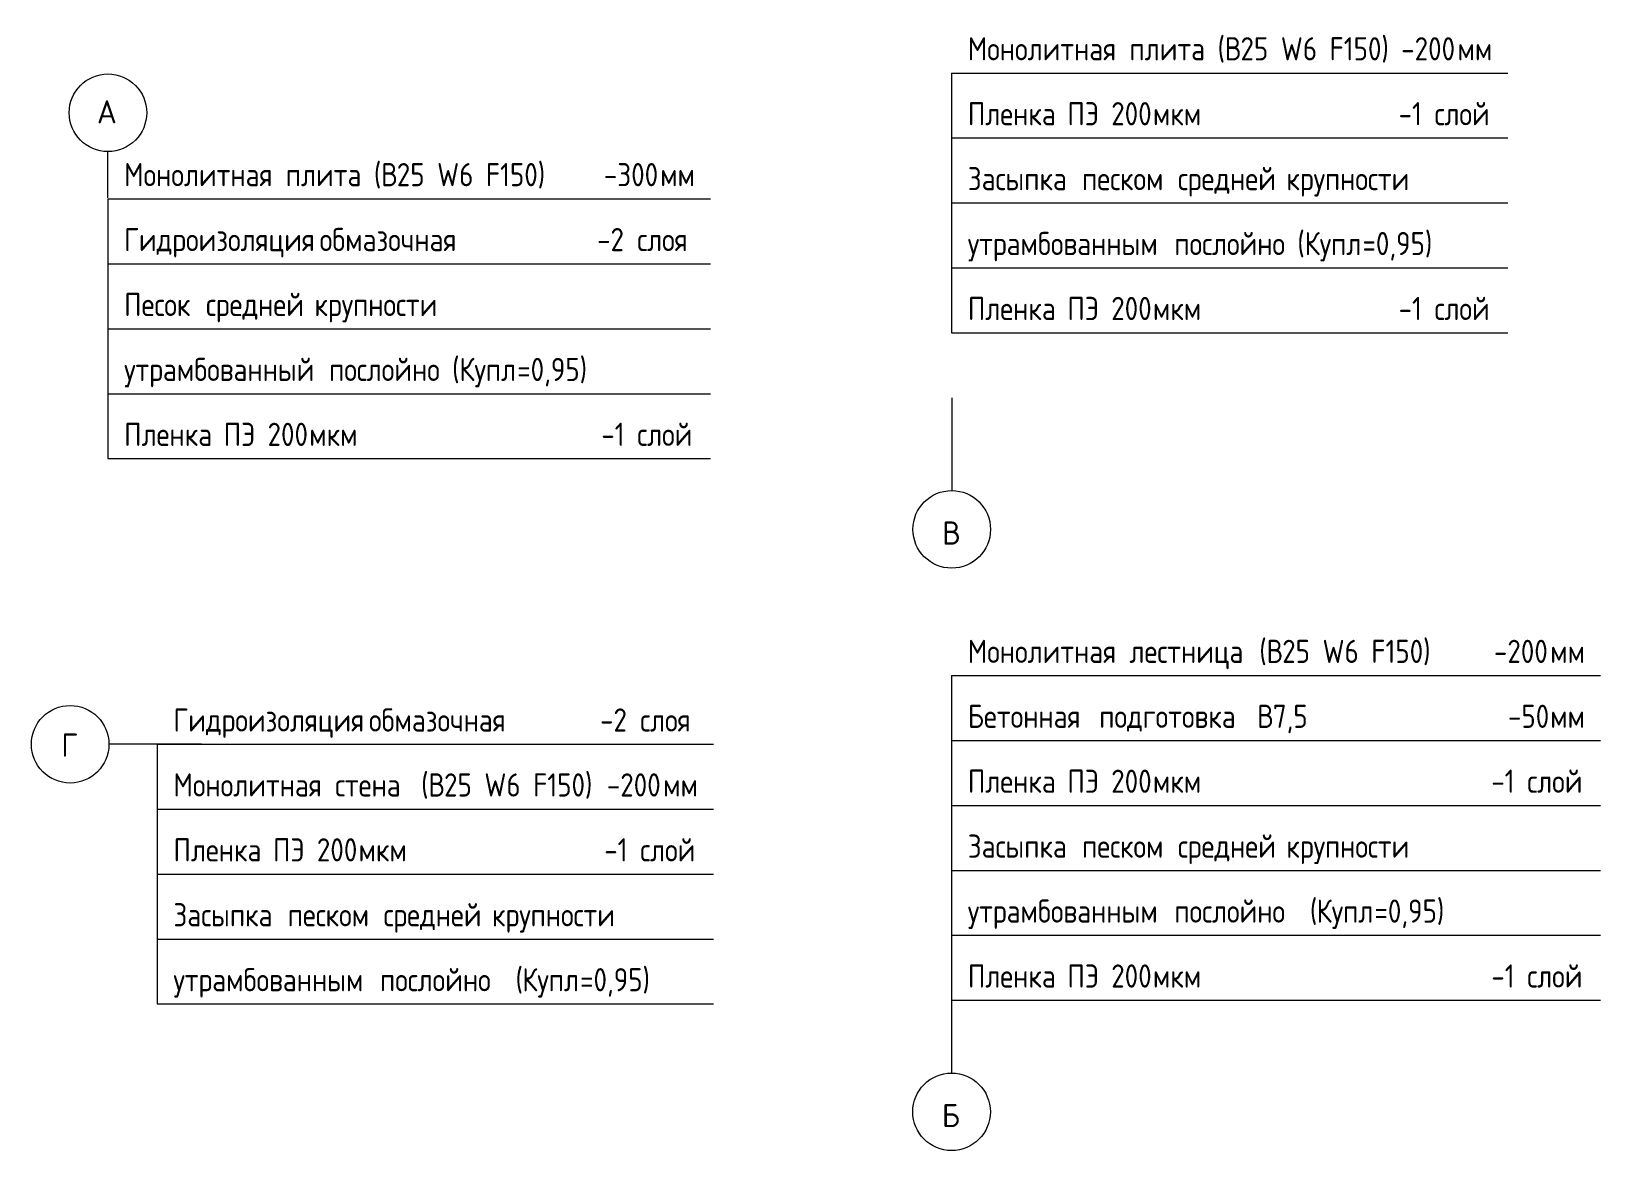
# Model space of a CAD drawing. Header units: millimetres. Extents: x 539 to 57753, y -5039 to 49726.
# Drawn here: x 49292 to 57753, y 1496 to 7529 of the extents above; entities that cross this region are included whole.
import ezdxf

# ---------------------------------------------------------------- set-up
doc = ezdxf.new("R2010")
doc.units = ezdxf.units.MM
doc.layers.add('AA_Vinoska', color=7, linetype='Continuous', lineweight=9)
doc.styles.add('GOST Common_1', font='GOST Common.ttf', dxfattribs={"height": 125})
doc.styles.add('ISOCPEUR_2', font='isocpeur.ttf', dxfattribs={"width": 0.85, "height": 125})

# ---------------------------------------------------------------- blocks, each defined once
blk = doc.blocks.new('010_Флажок - ФПм-4201746-пирог')
at = {"layer": 'AA_Vinoska'}
for p, q in [((3015, 6625.9), (3015, 6275.9)), ((3015, 6625.9), (6265, 6625.9)), ((3015, 6275.9), (6265, 6275.9)), ((3015, 6275.9), (3015, 5925.9)), ((3015, 5925.9), (3015, 5575.9)), ((3015, 5925.9), (6265, 5925.9)), ((3015, 5575.9), (3015, 5225.9)), ((3015, 5575.9), (6265, 5575.9)), ((3015, 5225.9), (6265, 5225.9))]:
    blk.add_line(p, q, dxfattribs=at)
blk = doc.blocks.new('010_Флажок - ППм-4201719-пирог')
at = {"layer": 'AA_Vinoska'}
for p, q in [((7564.2, 7304.4), (7564.2, 6954.4)), ((7564.2, 7304.4), (10564.2, 7304.4)), ((7564.2, 6954.4), (10564.2, 6954.4)), ((7564.2, 6954.4), (7564.2, 6604.4)), ((7564.2, 6604.4), (7564.2, 6254.4)), ((7564.2, 6604.4), (10564.2, 6604.4)), ((7564.2, 6254.4), (7564.2, 5904.4)), ((7564.2, 6254.4), (10564.2, 6254.4)), ((7564.2, 5904.4), (10564.2, 5904.4))]:
    blk.add_line(p, q, dxfattribs=at)
blk = doc.blocks.new('010_Флажок - СТм-3866639-пирог')
at = {"layer": 'AA_Vinoska'}
for p, q in [((3280.9, 3686), (3280.9, 3336)), ((3280.9, 3686), (6280.9, 3686)), ((3280.9, 3336), (6280.9, 3336)), ((3280.9, 3336), (3280.9, 2986)), ((3280.9, 2986), (3280.9, 2636)), ((3280.9, 2986), (6280.9, 2986)), ((3280.9, 2636), (3280.9, 2286)), ((3280.9, 2636), (6280.9, 2636)), ((3280.9, 2286), (6280.9, 2286))]:
    blk.add_line(p, q, dxfattribs=at)
blk = doc.blocks.new('010_Флажок только номер _ТиповАннот_1 - Узел Г-3866644-пирог')
at = {"layer": 'AA_Vinoska'}
blk.add_line((3520.9, 3686), (3020.9, 3686), dxfattribs=at)
blk.add_circle((2811.8, 3686), 209.1, dxfattribs=at)
blk = doc.blocks.new('010_Флажок - МЛм-3866646-пирог')
at = {"layer": 'AA_Vinoska'}
for p, q in [((7564.2, 4056), (7564.2, 3706)), ((7564.2, 4056), (11064.2, 4056)), ((7564.2, 3706), (11064.2, 3706)), ((7564.2, 3706), (7564.2, 3356)), ((7564.2, 3356), (7564.2, 3006)), ((7564.2, 3356), (11064.2, 3356)), ((7564.2, 3006), (7564.2, 2656)), ((7564.2, 3006), (11064.2, 3006)), ((7564.2, 2656), (7564.2, 2306)), ((7564.2, 2656), (11064.2, 2656)), ((7564.2, 2306), (11064.2, 2306))]:
    blk.add_line(p, q, dxfattribs=at)
blk = doc.blocks.new('010_Флажок только номер _ТиповАннот_1 - Узел Б-3866651-пирог')
at = {"layer": 'AA_Vinoska'}
blk.add_line((7564.5, 2413.7), (7564.5, 1913.7), dxfattribs=at)
blk.add_circle((7564.5, 1704.6), 209.1, dxfattribs=at)
blk = doc.blocks.new('010_Флажок только номер _ТиповАннот_1 - Узел А-3866652-пирог')
at = {"layer": 'AA_Vinoska'}
blk.add_line((3015.6, 6631), (3015.6, 6881), dxfattribs=at)
blk.add_circle((3015.6, 7090.1), 209.1, dxfattribs=at)
blk = doc.blocks.new('010_Флажок только номер _ТиповАннот_1 - Узел В-3866655-пирог')
at = {"layer": 'AA_Vinoska'}
blk.add_line((7565.3, 5553.4), (7565.3, 5053.4), dxfattribs=at)
blk.add_circle((7565.3, 4844.4), 209.1, dxfattribs=at)

msp = doc.modelspace()

# ---------------------------------------------------------------- block references
at = {"layer": 'AA_Vinoska'}
for name in ['010_Флажок - ППм-4201719-пирог', '010_Флажок - ФПм-4201746-пирог', '010_Флажок только номер _ТиповАннот_1 - Узел В-3866655-пирог', '010_Флажок - МЛм-3866646-пирог', '010_Флажок - СТм-3866639-пирог']:
    msp.add_blockref(name, (46689.2585, 0), dxfattribs=at)

# ---------------------------------------------------------------- texts
at = {"layer": 'AA_Vinoska', "char_height": 125, "attachment_point": 1, "style": 'GOST Common_1'}
for s, insert, width in [('\\fGOST Common|b0|i0|c204|p34|;А', (49645.5477, 7158.1518), 136.286875), ('\\fGOST Common|b0|i0|c204|p34|;В', (54202.8491, 4887.2664), 124.261562), ('\\fGOST Common|b0|i0|c204|p34|;Г', (49453.1063, 3744.159), 108.227812), ('\\fGOST Common|b0|i0|c204|p34|;Б', (54201.2622, 1747.4813), 120.253125)]:
    msp.add_mtext(s, dxfattribs=dict(at, insert=insert, width=width))

# ---------------------------------------------------------------- next in the draw order: texts
at = {"layer": 'AA_Vinoska', "char_height": 125, "attachment_point": 1, "style": 'ISOCPEUR_2', "bg_fill": 3, "box_fill_scale": 1.25, "bg_fill_color": 256, "bg_fill_true_color": 13158600, "bg_fill_transparency": 0}
for s, insert, width in [('Монолитная', (54341.3411, 7497.5602), 977.858328), ('Пленка', (54341.3411, 7147.5602), 572.404875), ('-1 ', (56664.1833, 7147.5602), 235.094859), ('Монолитная', (49792.1404, 6819.0684), 977.858328), ('-300', (52379.0076, 6819.0684), 367.974562), ('Засыпка', (54341.3411, 6797.5602), 667.805687), ('Гидроизоляция', (49792.1404, 6469.0684), 1199.3245), ('-2 ', (52342.4576, 6469.0684), 262.352234), ('утрамбованным', (54341.3411, 6447.5602), 1270.875109), ('Песок', (49792.1404, 6119.0684), 456.561031), ('Пленка', (54341.3411, 6097.5602), 572.404875), ('-1 ', (56664.1833, 6097.5602), 235.094859), ('утрамбованный', (49792.1404, 5769.0684), 1260.653594), ('Пленка', (49792.1404, 5419.0684), 572.404875), ('-1 ', (52364.9826, 5419.0684), 235.094859), ('Монолитная', (54341.3411, 4249.2061), 977.858328), ('-200', (57178.2083, 4249.2061), 367.974562), ('Гидроизоляция', (50058.058, 3879.2061), 1199.3245), ('-2 ', (52358.3752, 3879.2061), 262.352234), ('Бетонная', (54341.3411, 3899.2061), 780.242359), ('-50', (57253.8583, 3899.2061), 275.980922), ('Монолитная', (50058.058, 3529.2061), 977.858328), ('Пленка', (54341.3411, 3549.2061), 572.404875), ('-1 ', (57164.1833, 3549.2061), 235.094859), ('Засыпка', (54341.3411, 3199.2061), 667.805687), ('Пленка', (50058.058, 3179.2061), 572.404875), ('-1 ', (52380.9002, 3179.2061), 235.094859), ('утрамбованным', (54341.3411, 2849.2061), 1270.875109), ('Засыпка', (50058.058, 2829.2061), 667.805687), ('утрамбованным', (50058.058, 2479.2061), 1270.875109), ('Пленка', (54341.3411, 2499.2061), 572.404875), ('-1 ', (57164.1833, 2499.2061), 235.094859)]:
    msp.add_mtext(s, dxfattribs=dict(at, insert=insert, width=width))

# ---------------------------------------------------------------- next in the draw order: block references
at = {"layer": 'AA_Vinoska'}
for name in ['010_Флажок только номер _ТиповАннот_1 - Узел А-3866652-пирог', '010_Флажок только номер _ТиповАннот_1 - Узел Г-3866644-пирог', '010_Флажок только номер _ТиповАннот_1 - Узел Б-3866651-пирог']:
    msp.add_blockref(name, (46689.2585, 0), dxfattribs=at)

# ---------------------------------------------------------------- next in the draw order: texts
at = {"layer": 'AA_Vinoska', "char_height": 125, "attachment_point": 1, "style": 'ISOCPEUR_2', "bg_fill": 3, "box_fill_scale": 1.25, "bg_fill_color": 256, "bg_fill_true_color": 13158600, "bg_fill_transparency": 0}
for s, insert, width in [('\\fISOCPEUR|b0|i0|c204|p34|;\\W.85; ', (55148.1549, 7497.5602), 78.364953), ('\\fISOCPEUR|b0|i0|c204|p34|;\\W.85; ', (54813.6224, 7147.5602), 78.364953), ('слой', (56858.156, 7147.5602), 354.345875), ('\\fISOCPEUR|b0|i0|c204|p34|;\\W.85; ', (50598.9542, 6819.0684), 78.364953), ('мм', (52682.6169, 6819.0684), 204.430312), ('\\fISOCPEUR|b0|i0|c204|p34|;\\W.85; ', (54892.3359, 6797.5602), 78.364953), ('\\fISOCPEUR|b0|i0|c204|p34|;\\W.85; ', (50781.682, 6469.0684), 78.364953), ('слоя', (52558.9198, 6469.0684), 354.345875), ('\\fISOCPEUR|b0|i0|c204|p34|;\\W.85; ', (55389.918, 6447.5602), 78.364953), ('\\fISOCPEUR|b0|i0|c204|p34|;\\W.85; ', (50168.8409, 6119.0684), 78.364953), ('\\fISOCPEUR|b0|i0|c204|p34|;\\W.85; ', (54813.6224, 6097.5602), 78.364953), ('слой', (56858.156, 6097.5602), 354.345875), ('\\fISOCPEUR|b0|i0|c204|p34|;\\W.85; ', (50832.2836, 5769.0684), 78.364953), ('\\fISOCPEUR|b0|i0|c204|p34|;\\W.85; ', (50264.4216, 5419.0684), 78.364953), ('слой', (52558.9552, 5419.0684), 354.345875), ('\\fISOCPEUR|b0|i0|c204|p34|;\\W.85; ', (55148.1549, 4249.2061), 78.364953), ('мм', (57481.8177, 4249.2061), 204.430312), ('\\fISOCPEUR|b0|i0|c204|p34|;\\W.85; ', (51047.5997, 3879.2061), 78.364953), ('слоя', (52574.8374, 3879.2061), 354.345875), ('\\fISOCPEUR|b0|i0|c204|p34|;\\W.85; ', (54985.1055, 3899.2061), 78.364953), ('мм', (57481.5653, 3899.2061), 204.430312), ('\\fISOCPEUR|b0|i0|c204|p34|;\\W.85; ', (50864.8718, 3529.2061), 78.364953), ('\\fISOCPEUR|b0|i0|c204|p34|;\\W.85; ', (54813.6224, 3549.2061), 78.364953), ('слой', (57358.156, 3549.2061), 354.345875), ('\\fISOCPEUR|b0|i0|c204|p34|;\\W.85; ', (54892.3359, 3199.2061), 78.364953), ('\\fISOCPEUR|b0|i0|c204|p34|;\\W.85; ', (50530.3393, 3179.2061), 78.364953), ('слой', (52574.8729, 3179.2061), 354.345875), ('\\fISOCPEUR|b0|i0|c204|p34|;\\W.85; ', (55389.918, 2849.2061), 78.364953), ('\\fISOCPEUR|b0|i0|c204|p34|;\\W.85; ', (50609.0528, 2829.2061), 78.364953), ('\\fISOCPEUR|b0|i0|c204|p34|;\\W.85; ', (51106.6348, 2479.2061), 78.364953), ('\\fISOCPEUR|b0|i0|c204|p34|;\\W.85; ', (54813.6224, 2499.2061), 78.364953), ('слой', (57358.156, 2499.2061), 354.345875)]:
    msp.add_mtext(s, dxfattribs=dict(at, insert=insert, width=width))

# ---------------------------------------------------------------- next in the draw order: texts
for s, insert, width in [('плита', (55212.8125, 7497.5602), 494.039922), ('ПЭ', (54878.2799, 7147.5602), 204.430312), ('плита', (50663.6117, 6819.0684), 494.039922), ('песком', (54956.9935, 6797.5602), 548.554672), ('обмазочная', (50846.3396, 6469.0684), 943.786609), ('послойно', (55454.5755, 6447.5602), 722.320437), ('средней', (50233.4985, 6119.0684), 630.326797), ('ПЭ', (54878.2799, 6097.5602), 204.430312), ('послойно', (50896.9412, 5769.0684), 722.320438), ('ПЭ', (50329.0792, 5419.0684), 204.430312), ('лестница', (55212.8125, 4249.2061), 766.613672), ('обмазочная', (51112.2572, 3879.2061), 943.786609), ('подготовка', (55049.763, 3899.2061), 954.008125), ('стена', (50929.5294, 3529.2061), 480.411234), ('ПЭ', (54878.2799, 3549.2061), 204.430312), ('песком', (54956.9935, 3199.2061), 548.554672), ('ПЭ', (50594.9968, 3179.2061), 204.430312), ('послойно', (55454.5755, 2849.2061), 722.320437), ('песком', (50673.7104, 2829.2061), 548.554672), ('послойно', (51171.2924, 2479.2061), 722.320437), ('ПЭ', (54878.2799, 2499.2061), 204.430312)]:
    msp.add_mtext(s, dxfattribs=dict(at, insert=insert, width=width))

# ---------------------------------------------------------------- next in the draw order: texts
for s, insert, width in [(' (', (55620.4362, 7497.5602), 129.472531), (' 200', (55046.9518, 7147.5602), 354.345875), (' (', (51071.2354, 6819.0684), 129.472531), ('\\fISOCPEUR|b0|i0|c204|p34|;\\W.85; ', (55409.5963, 6797.5602), 78.364953), (' (', (56050.5495, 6447.5602), 129.472531), ('\\fISOCPEUR|b0|i0|c204|p34|;\\W.85; ', (50753.5701, 6119.0684), 78.364953), (' 200', (55046.9518, 6097.5602), 354.345875), (' (', (51492.9151, 5769.0684), 129.472531), (' 200', (50497.7511, 5419.0684), 354.345875), (' (', (55845.332, 4249.2061), 129.472531), ('\\fISOCPEUR|b0|i0|c204|p34|;\\W.85; ', (55836.8984, 3899.2061), 78.364953), (' (', (51325.9083, 3529.2061), 129.472531), (' 200', (55046.9518, 3549.2061), 354.345875), ('\\fISOCPEUR|b0|i0|c204|p34|;\\W.85; ', (55409.5963, 3199.2061), 78.364953), (' 200', (50763.6687, 3179.2061), 354.345875), ('  (', (56050.5495, 2849.2061), 207.837484), ('\\fISOCPEUR|b0|i0|c204|p34|;\\W.85; ', (51126.3132, 2829.2061), 78.364953), ('  (', (51767.2663, 2479.2061), 207.837484), (' 200', (55046.9518, 2499.2061), 354.345875)]:
    msp.add_mtext(s, dxfattribs=dict(at, insert=insert, width=width))

# ---------------------------------------------------------------- next in the draw order: texts
for s, insert, width in [('\\fISOCPEUR|b0|i0|c204|p34|;\\W.85;В', (55727.2617, 7497.5602), 102.215156), ('мкм', (55339.3164, 7147.5602), 296.423953), ('\\fISOCPEUR|b0|i0|c204|p34|;\\W.85;В', (51178.061, 6819.0684), 102.215156), ('средней', (55474.2539, 6797.5602), 630.326797), ('Купл', (56157.375, 6447.5602), 378.196078), ('крупности', (50818.2276, 6119.0684), 838.164281), ('мкм', (55339.3164, 6097.5602), 296.423953), ('Купл', (51599.7406, 5769.0684), 378.196078), ('мкм', (50790.1156, 5419.0684), 296.423953), ('\\fISOCPEUR|b0|i0|c204|p34|;\\W.85;В', (55952.1575, 4249.2061), 102.215156), ('\\fISOCPEUR|b0|i0|c204|p34|;\\W.85;В', (55901.556, 3899.2061), 102.215156), ('\\fISOCPEUR|b0|i0|c204|p34|;\\W.85;В', (51432.7338, 3529.2061), 102.215156), ('мкм', (55339.3164, 3549.2061), 296.423953), ('средней', (55474.2539, 3199.2061), 630.326797), ('мкм', (51056.0333, 3179.2061), 296.423953), ('Купл', (56222.0325, 2849.2061), 378.196078), ('средней', (51190.9708, 2829.2061), 630.326797), ('Купл', (51938.7494, 2479.2061), 378.196078), ('мкм', (55339.3164, 2499.2061), 296.423953)]:
    msp.add_mtext(s, dxfattribs=dict(at, insert=insert, width=width))

# ---------------------------------------------------------------- next in the draw order: texts
for s, insert, width in [('25 W6 F150)', (55811.5976, 7497.5602), 967.636812), ('25 W6 F150)', (51262.3969, 6819.0684), 967.636812), ('\\fISOCPEUR|b0|i0|c204|p34|;\\W.85; ', (55994.3255, 6797.5602), 78.364953), ('=0,95)', (56469.418, 6447.5602), 463.375375), ('=0,95)', (51911.7836, 5769.0684), 463.375375), ('25 W6 F150)', (56036.4935, 4249.2061), 967.636812), ('7,5', (55985.8919, 3899.2061), 228.280516), ('25 W6 F150)', (51517.0697, 3529.2061), 967.636812), ('\\fISOCPEUR|b0|i0|c204|p34|;\\W.85; ', (55994.3255, 3199.2061), 78.364953), ('=0,95)', (56534.0755, 2849.2061), 463.375375), ('\\fISOCPEUR|b0|i0|c204|p34|;\\W.85; ', (51711.0424, 2829.2061), 78.364953), ('=0,95)', (52250.7924, 2479.2061), 463.375375)]:
    msp.add_mtext(s, dxfattribs=dict(at, insert=insert, width=width))

# ---------------------------------------------------------------- next in the draw order: texts
for s, insert, width in [('-200', (56678.2083, 7497.5602), 367.974562), ('крупности', (56058.9831, 6797.5602), 838.164281), ('-200', (52394.9252, 3529.2061), 367.974562), ('крупности', (56058.9831, 3199.2061), 838.164281), ('крупности', (51775.6999, 2829.2061), 838.164281)]:
    msp.add_mtext(s, dxfattribs=dict(at, insert=insert, width=width))

# ---------------------------------------------------------------- next in the draw order: texts
at = {"layer": 'AA_Vinoska', "char_height": 125, "width": 204.430312, "attachment_point": 1, "style": 'ISOCPEUR_2', "bg_fill": 3, "box_fill_scale": 1.25, "bg_fill_color": 256, "bg_fill_true_color": 13158600, "bg_fill_transparency": 0}
for insert in [(56981.8177, 7497.5602), (52698.5346, 3529.2061)]:
    msp.add_mtext('мм', dxfattribs=dict(at, insert=insert))

doc.saveas('drawing.dxf')
